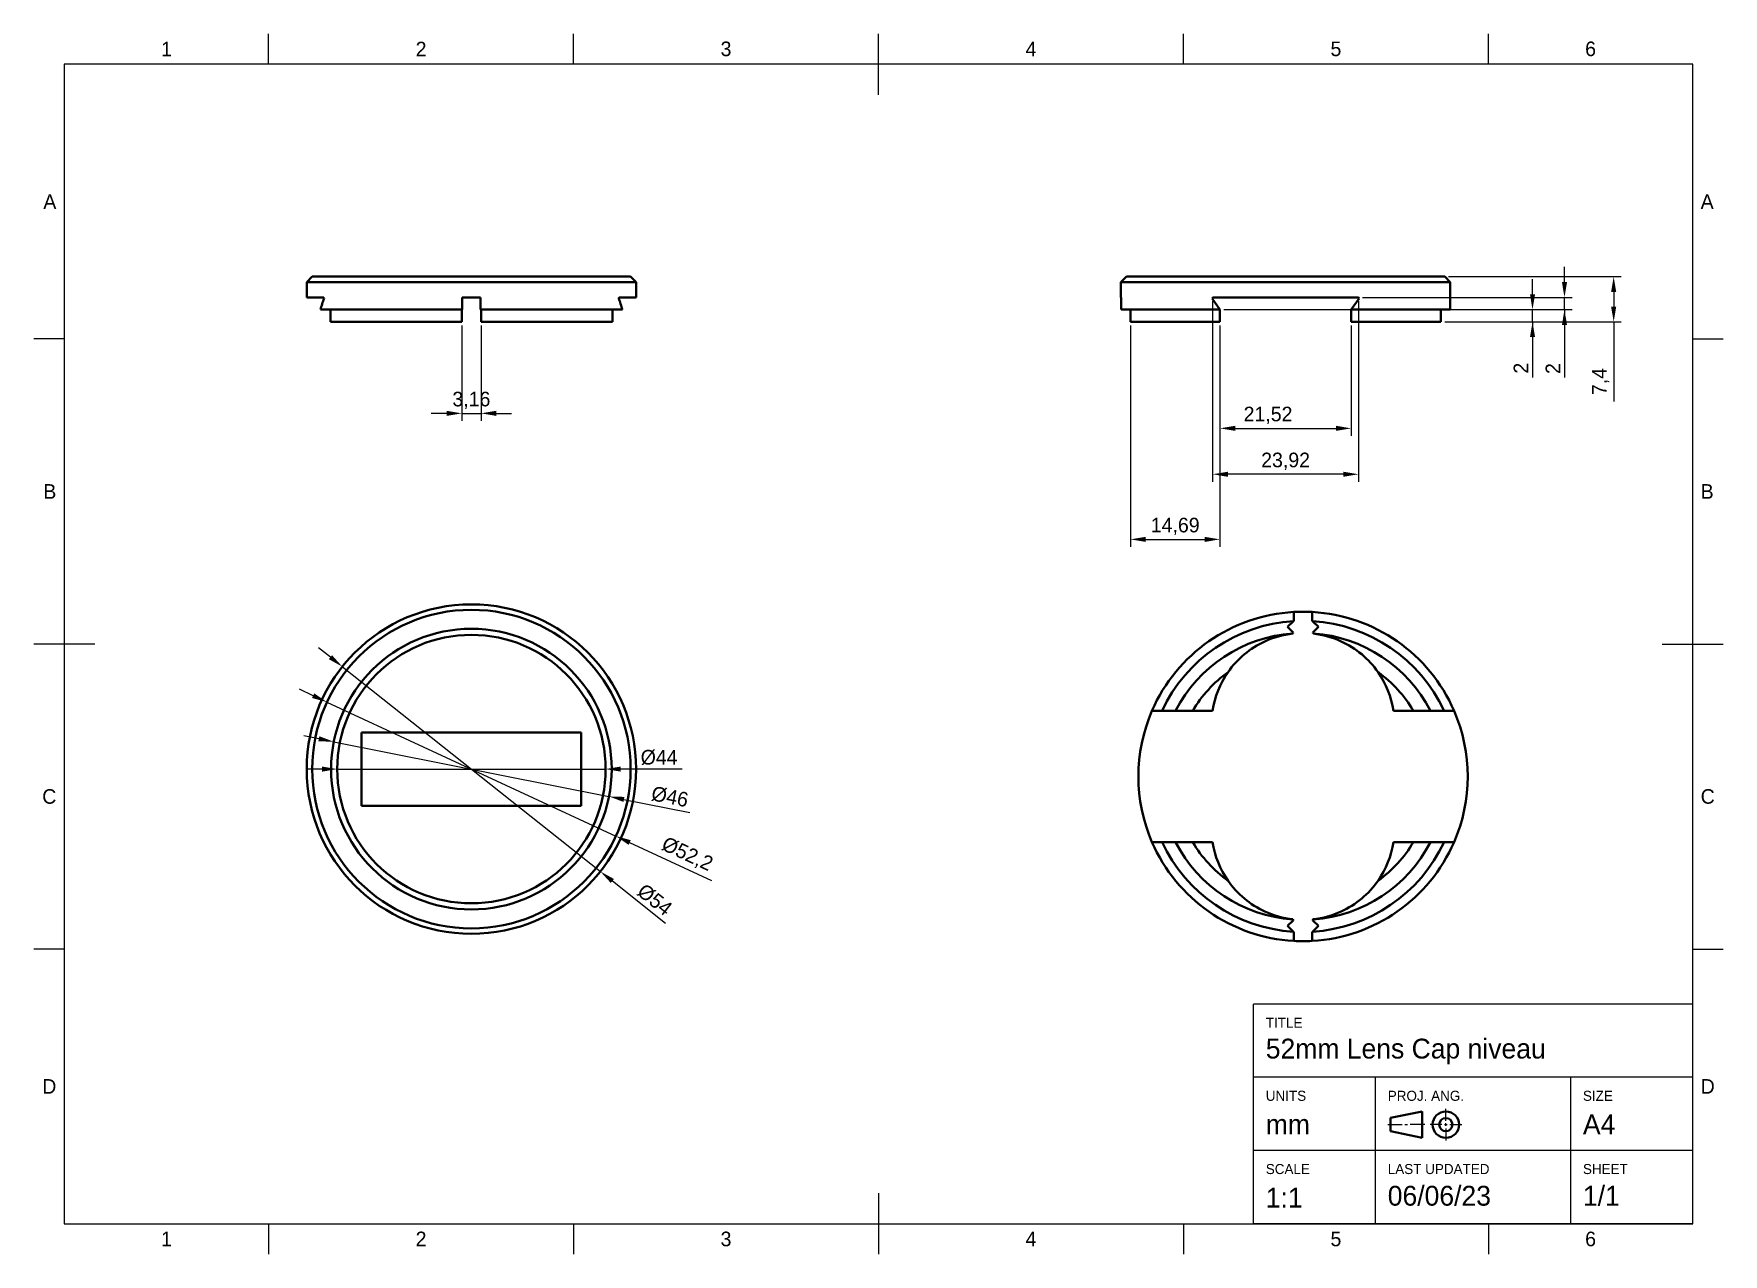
# Model space of a CAD drawing. Header units: millimetres. Extents: x 15 to 292, y 5 to 205.
import ezdxf

# ---------------------------------------------------------------- set-up
doc = ezdxf.new("R2010")
doc.units = ezdxf.units.MM
for name, color, linetype in [('Annotations', 7, 'Continuous'), ('Border', 7, 'Continuous'), ('Geometries', 7, 'Continuous')]:
    doc.layers.add(name, color=color, linetype=linetype)
doc.styles.add('Shapr0', font='txt', dxfattribs={"height": 2.3925})
doc.styles.add('Shapr1', font='txt', dxfattribs={"height": 2.3925})
doc.styles.add('Shapr2', font='txt', dxfattribs={"height": 2.3925})
doc.styles.add('Shapr3', font='txt', dxfattribs={"height": 2.3925})
doc.styles.add('Shapr4', font='txt', dxfattribs={"height": 2.3925})
doc.dimstyles.new('ISO-25', dxfattribs={"dimtxt": 2.5, "dimasz": 2.5, "dimexe": 1.25, "dimexo": 0.625, "dimtad": 1, "dimtxsty": 'Standard', "dimcen": 2.5, "dimadec": 0, "dimazin": 0, "dimtfac": 1, "dimtmove": 0, "dimatfit": 3, "dimfxl": 1, "dimarcsym": 0})

# ---------------------------------------------------------------- blocks, each defined once
blk = doc.blocks.new('*D2')
at = {"layer": 'Annotations', "color": 0, "linetype": 'Continuous', "lineweight": 15}
for p, q in [((62.25, 84.5), (59.75, 84.5)), ((64.75, 84.5), (108.75, 84.5)), ((121.3, 84.5), (111.25, 84.5))]:
    blk.add_line(p, q, dxfattribs=at)
at = {"layer": 'Annotations', "color": 0}
for points in [[(62.25, 84.08), (62.25, 84.92), (64.75, 84.5)], [(111.25, 84.92), (111.25, 84.08), (108.75, 84.5)]]:
    blk.add_solid(points, dxfattribs=at)
at = {"layer": 'Defpoints', "color": 0}
for p in [(64.75, 84.5), (108.75, 84.5)]:
    blk.add_point(p, dxfattribs=at)
at = {"layer": 'Annotations', "color": 0, "lineweight": 15, "insert": (117.53, 86.4), "char_height": 2.393, "attachment_point": 5, "style": 'Shapr4'}
blk.add_mtext('\\A1;%%c44', dxfattribs=at)
blk = doc.blocks.new('*D3')
at = {"layer": 'Annotations', "color": 0, "linetype": 'Continuous', "lineweight": 15}
for p, q in [((61.74, 89.47), (59.29, 89.96)), ((64.19, 88.98), (109.31, 80.02)), ((111.76, 79.53), (122.58, 77.38))]:
    blk.add_line(p, q, dxfattribs=at)
at = {"layer": 'Annotations', "color": 0}
for points in [[(61.66, 89.06), (61.82, 89.88), (64.19, 88.98)], [(111.84, 79.94), (111.68, 79.12), (109.31, 80.02)]]:
    blk.add_solid(points, dxfattribs=at)
at = {"layer": 'Defpoints', "color": 0}
for p in [(64.19, 88.98), (109.31, 80.02)]:
    blk.add_point(p, dxfattribs=at)
at = {"layer": 'Annotations', "color": 0, "lineweight": 15, "insert": (119.3, 79.96), "char_height": 2.393, "attachment_point": 5, "rotation": 348.7618, "style": 'Shapr4'}
blk.add_mtext('\\A1;%%c46', dxfattribs=at)
blk = doc.blocks.new('*D4')
at = {"layer": 'Annotations', "color": 0, "linetype": 'Continuous', "lineweight": 15}
for p, q in [((60.8, 96.53), (58.54, 97.58)), ((63.07, 95.48), (110.43, 73.52)), ((112.7, 72.47), (126.13, 66.24))]:
    blk.add_line(p, q, dxfattribs=at)
at = {"layer": 'Annotations', "color": 0}
for points in [[(60.63, 96.15), (60.98, 96.91), (63.07, 95.48)], [(112.87, 72.85), (112.52, 72.09), (110.43, 73.52)]]:
    blk.add_solid(points, dxfattribs=at)
at = {"layer": 'Defpoints', "color": 0}
for p in [(63.07, 95.48), (110.43, 73.52)]:
    blk.add_point(p, dxfattribs=at)
at = {"layer": 'Annotations', "color": 0, "lineweight": 15, "insert": (122.1, 70.45), "char_height": 2.3925, "attachment_point": 5, "rotation": 335.1253, "style": 'Shapr4'}
blk.add_mtext('\\A1;%%c52,2', dxfattribs=at)
blk = doc.blocks.new('*D5')
at = {"layer": 'Annotations', "color": 0, "linetype": 'Continuous', "lineweight": 15}
for p, q in [((63.64, 102.83), (61.68, 104.39)), ((65.6, 101.28), (107.9, 67.72)), ((109.86, 66.17), (118.58, 59.24))]:
    blk.add_line(p, q, dxfattribs=at)
at = {"layer": 'Annotations', "color": 0}
for points in [[(63.38, 102.51), (63.9, 103.16), (65.6, 101.28)], [(110.12, 66.49), (109.6, 65.84), (107.9, 67.72)]]:
    blk.add_solid(points, dxfattribs=at)
at = {"layer": 'Defpoints', "color": 0}
for p in [(65.6, 101.28), (107.9, 67.72)]:
    blk.add_point(p, dxfattribs=at)
at = {"layer": 'Annotations', "color": 0, "lineweight": 15, "insert": (116.81, 63.08), "char_height": 2.393, "attachment_point": 5, "rotation": 321.5736, "style": 'Shapr4'}
blk.add_mtext('\\A1;%%c54', dxfattribs=at)
blk = doc.blocks.new('*D6')
at = {"layer": 'Annotations', "color": 0, "linetype": 'Continuous', "lineweight": 15}
for p, q in [((209.49, 157.18), (209.49, 139.09)), ((231.01, 157.18), (231.01, 139.09)), ((211.99, 140.34), (228.51, 140.34))]:
    blk.add_line(p, q, dxfattribs=at)
at = {"layer": 'Annotations', "color": 0}
for points in [[(211.99, 140.76), (211.99, 139.93), (209.49, 140.34)], [(228.51, 139.93), (228.51, 140.76), (231.01, 140.34)]]:
    blk.add_solid(points, dxfattribs=at)
at = {"layer": 'Defpoints', "color": 0}
for p in [(209.49, 157.8), (231.01, 157.8), (231.01, 140.34)]:
    blk.add_point(p, dxfattribs=at)
at = {"layer": 'Annotations', "color": 0, "lineweight": 15, "insert": (217.37, 142.47), "char_height": 2.393, "attachment_point": 5, "style": 'Shapr3'}
blk.add_mtext('\\A1;21,52', dxfattribs=at)
blk = doc.blocks.new('*D7')
at = {"layer": 'Annotations', "color": 0, "linetype": 'Continuous', "lineweight": 15}
for p, q in [((208.29, 161.18), (208.29, 131.57)), ((232.21, 161.18), (232.21, 131.57)), ((229.71, 132.82), (210.79, 132.82))]:
    blk.add_line(p, q, dxfattribs=at)
at = {"layer": 'Annotations', "color": 0}
for points in [[(210.79, 133.23), (210.79, 132.4), (208.29, 132.82)], [(229.71, 132.4), (229.71, 133.23), (232.21, 132.82)]]:
    blk.add_solid(points, dxfattribs=at)
at = {"layer": 'Defpoints', "color": 0}
for p in [(208.29, 161.8), (232.21, 161.8), (208.29, 132.82)]:
    blk.add_point(p, dxfattribs=at)
at = {"layer": 'Annotations', "color": 0, "lineweight": 15, "insert": (220.25, 134.94), "char_height": 2.393, "attachment_point": 5, "style": 'Shapr3'}
blk.add_mtext('\\A1;23,92', dxfattribs=at)
blk = doc.blocks.new('*D8')
at = {"layer": 'Annotations', "color": 0, "linetype": 'Continuous', "lineweight": 15}
for p, q in [((260.73, 162.3), (260.73, 164.8)), ((246.33, 159.8), (261.98, 159.8)), ((260.73, 157.8), (260.73, 159.8)), ((246.33, 157.8), (261.98, 157.8)), ((260.73, 157.8), (260.73, 148.7)), ((260.73, 155.3), (260.73, 152.8))]:
    blk.add_line(p, q, dxfattribs=at)
at = {"layer": 'Annotations', "color": 0}
for points in [[(260.32, 162.3), (261.15, 162.3), (260.73, 159.8)], [(261.15, 155.3), (260.32, 155.3), (260.73, 157.8)]]:
    blk.add_solid(points, dxfattribs=at)
at = {"layer": 'Defpoints', "color": 0}
for p in [(245.7, 159.8), (260.73, 159.8), (245.7, 157.8)]:
    blk.add_point(p, dxfattribs=at)
at = {"layer": 'Annotations', "color": 0, "lineweight": 15, "insert": (258.84, 150.2), "char_height": 2.393, "attachment_point": 5, "rotation": 90, "style": 'Shapr3'}
blk.add_mtext('\\A1;2', dxfattribs=at)
blk = doc.blocks.new('*D9')
at = {"layer": 'Annotations', "color": 0, "linetype": 'Continuous', "lineweight": 15}
for p, q in [((265.97, 164.3), (265.97, 166.8)), ((232.83, 161.8), (267.22, 161.8)), ((265.97, 159.8), (265.97, 161.8)), ((210.12, 159.8), (267.22, 159.8)), ((265.97, 159.8), (265.97, 148.65)), ((265.97, 157.3), (265.97, 154.8))]:
    blk.add_line(p, q, dxfattribs=at)
at = {"layer": 'Annotations', "color": 0}
for points in [[(265.56, 164.3), (266.39, 164.3), (265.97, 161.8)], [(266.39, 157.3), (265.56, 157.3), (265.97, 159.8)]]:
    blk.add_solid(points, dxfattribs=at)
at = {"layer": 'Defpoints', "color": 0}
for p in [(232.21, 161.8), (265.97, 161.8), (209.49, 159.8)]:
    blk.add_point(p, dxfattribs=at)
at = {"layer": 'Annotations', "color": 0, "lineweight": 15, "insert": (264.08, 150.14), "char_height": 2.393, "attachment_point": 5, "rotation": 90, "style": 'Shapr3'}
blk.add_mtext('\\A1;2', dxfattribs=at)
blk = doc.blocks.new('*D10')
at = {"layer": 'Annotations', "color": 0, "linetype": 'Continuous', "lineweight": 15}
for p, q in [((246.97, 165.2), (275.29, 165.2)), ((274.04, 162.7), (274.04, 160.3)), ((246.33, 157.8), (275.29, 157.8)), ((274.04, 157.8), (274.04, 144.75))]:
    blk.add_line(p, q, dxfattribs=at)
at = {"layer": 'Annotations', "color": 0}
for points in [[(274.46, 162.7), (273.62, 162.7), (274.04, 165.2)], [(273.62, 160.3), (274.46, 160.3), (274.04, 157.8)]]:
    blk.add_solid(points, dxfattribs=at)
at = {"layer": 'Defpoints', "color": 0}
for p in [(246.35, 165.2), (245.7, 157.8), (274.04, 157.8)]:
    blk.add_point(p, dxfattribs=at)
at = {"layer": 'Annotations', "color": 0, "lineweight": 15, "insert": (271.92, 148.01), "char_height": 2.393, "attachment_point": 5, "rotation": 90, "style": 'Shapr3'}
blk.add_mtext('\\A1;7,4', dxfattribs=at)
blk = doc.blocks.new('*D11')
at = {"layer": 'Annotations', "color": 0, "linetype": 'Continuous', "lineweight": 15}
for p, q in [((194.8, 157.18), (194.8, 120.9)), ((209.49, 157.18), (209.49, 120.9)), ((197.3, 122.15), (206.99, 122.15))]:
    blk.add_line(p, q, dxfattribs=at)
at = {"layer": 'Annotations', "color": 0}
for points in [[(197.3, 122.56), (197.3, 121.73), (194.8, 122.15)], [(206.99, 121.73), (206.99, 122.56), (209.49, 122.15)]]:
    blk.add_solid(points, dxfattribs=at)
at = {"layer": 'Defpoints', "color": 0}
for p in [(194.8, 157.8), (209.49, 157.8), (209.49, 122.15)]:
    blk.add_point(p, dxfattribs=at)
at = {"layer": 'Annotations', "color": 0, "lineweight": 15, "insert": (202.15, 124.27), "char_height": 2.393, "attachment_point": 5, "style": 'Shapr3'}
blk.add_mtext('\\A1;14,69', dxfattribs=at)
blk = doc.blocks.new('*D12')
at = {"layer": 'Annotations', "color": 0, "linetype": 'Continuous', "lineweight": 15}
for p, q in [((85.17, 157.18), (85.17, 141.55)), ((88.33, 157.18), (88.33, 141.55)), ((82.67, 142.8), (80.17, 142.8)), ((85.17, 142.8), (88.33, 142.8)), ((90.83, 142.8), (93.33, 142.8))]:
    blk.add_line(p, q, dxfattribs=at)
at = {"layer": 'Annotations', "color": 0}
for points in [[(82.67, 142.38), (82.67, 143.22), (85.17, 142.8)], [(90.83, 143.22), (90.83, 142.38), (88.33, 142.8)]]:
    blk.add_solid(points, dxfattribs=at)
at = {"layer": 'Defpoints', "color": 0}
for p in [(85.17, 157.8), (88.33, 157.8), (88.33, 142.8)]:
    blk.add_point(p, dxfattribs=at)
at = {"layer": 'Annotations', "color": 0, "lineweight": 15, "insert": (86.75, 144.92), "char_height": 2.393, "attachment_point": 5, "style": 'Shapr2'}
blk.add_mtext('\\A1;3,16', dxfattribs=at)
blk = doc.blocks.new('*U13')
at = {"layer": 'Border', "linetype": 'Continuous', "lineweight": 15}
for p, q in [((287, 46), (215, 46)), ((215, 10), (215, 46)), ((287, 10), (287, 46)), ((287, 34), (215, 34)), ((235, 10), (235, 34)), ((267, 10), (267, 34)), ((246.53, 26.88), (246.53, 28.83)), ((237, 26.23), (239.38, 26.23)), ((239.82, 26.23), (240.25, 26.23)), ((243.07, 26.23), (240.68, 26.23)), ((245.88, 26.23), (243.93, 26.23)), ((246.32, 26.23), (246.75, 26.23)), ((246.53, 26.02), (246.53, 26.45)), ((246.53, 25.58), (246.53, 23.63)), ((247.18, 26.23), (249.13, 26.23)), ((287, 22), (215, 22)), ((287, 10), (215, 10))]:
    blk.add_line(p, q, dxfattribs=at)
at = {"layer": 'Border', "linetype": 'Continuous', "lineweight": 40}
for p, q in [((237.43, 27.32), (242.63, 28.4)), ((242.63, 28.4), (242.63, 24.07)), ((237.43, 27.32), (237.43, 25.15)), ((237.43, 25.15), (242.63, 24.07))]:
    blk.add_line(p, q, dxfattribs=at)
for radius in [2.17, 1.08]:
    blk.add_circle((246.53, 26.23), radius, dxfattribs=at)

msp = doc.modelspace()

# ---------------------------------------------------------------- linework, layer by layer
at = {"layer": 'Border', "linetype": 'Continuous', "lineweight": 15}
for p, q in [((53.5, 200), (53.5, 205)), ((103.5, 200), (103.5, 205)), ((153.5, 195), (153.5, 205)), ((203.5, 200), (203.5, 205)), ((253.5, 200), (253.5, 205)), ((287, 200), (20, 200)), ((20, 200), (20, 10)), ((287, 10), (287, 200)), ((20, 155), (15, 155)), ((287, 155), (292, 155)), ((25, 105), (15, 105)), ((282, 105), (292, 105)), ((20, 55), (15, 55)), ((287, 55), (292, 55)), ((153.5, 15), (153.5, 5)), ((20, 10), (287, 10)), ((53.5, 10), (53.5, 5)), ((103.5, 10), (103.5, 5)), ((203.5, 10), (203.5, 5)), ((253.5, 10), (253.5, 5))]:
    msp.add_line(p, q, dxfattribs=at)
at = {"layer": 'Geometries', "linetype": 'Continuous', "lineweight": 40}
for p, q in [((59.75, 164.3), (60.65, 165.2)), ((59.75, 161.8), (59.75, 164.3)), ((59.75, 164.3), (113.75, 164.3)), ((112.85, 165.2), (60.65, 165.2)), ((113.75, 164.3), (112.85, 165.2)), ((113.75, 161.8), (113.75, 164.3)), ((193.25, 164.3), (194.15, 165.2)), ((193.25, 161.8), (193.25, 164.3)), ((193.25, 164.3), (247.25, 164.3)), ((246.35, 165.2), (194.15, 165.2)), ((247.25, 164.3), (246.35, 165.2)), ((247.25, 161.8), (247.25, 164.3)), ((62.542, 161.8), (59.75, 161.8)), ((88.266, 161.8), (85.234, 161.8)), ((85.234, 161.8), (85.234, 159.8)), ((88.266, 161.8), (88.266, 159.8)), ((110.958, 161.8), (113.75, 161.8)), ((193.25, 161.8), (193.293, 161.8)), ((193.293, 161.8), (193.293, 159.8)), ((208.292, 161.8), (208.207, 161.636)), ((208.207, 161.636), (209.492, 159.8)), ((232.208, 161.8), (208.292, 161.8)), ((232.293, 161.636), (231.008, 159.8)), ((232.208, 161.8), (232.293, 161.636)), ((247.207, 161.8), (247.207, 159.8)), ((247.25, 161.8), (247.207, 161.8)), ((61.986, 159.8), (63.63, 159.8)), ((63.63, 159.8), (63.63, 157.8)), ((63.63, 159.8), (85.171, 159.8)), ((85.171, 157.8), (85.171, 159.8)), ((85.171, 159.8), (85.234, 159.8)), ((88.266, 159.8), (88.329, 159.8)), ((88.329, 157.8), (88.329, 159.8)), ((88.329, 159.8), (109.87, 159.8)), ((109.87, 159.8), (109.87, 157.8)), ((109.87, 159.8), (111.514, 159.8)), ((194.799, 159.8), (193.293, 159.8)), ((194.799, 157.8), (194.799, 159.8)), ((209.492, 159.8), (194.799, 159.8)), ((209.492, 159.8), (209.492, 157.8)), ((209.492, 159.8), (209.492, 159.8)), ((231.008, 159.8), (231.008, 157.8)), ((231.008, 159.8), (245.701, 159.8)), ((231.008, 159.8), (231.008, 159.8)), ((245.701, 157.8), (245.701, 159.8)), ((245.701, 159.8), (247.207, 159.8)), ((85.171, 157.8), (63.63, 157.8)), ((109.87, 157.8), (88.329, 157.8)), ((194.799, 157.8), (209.492, 157.8)), ((245.701, 157.8), (231.008, 157.8)), ((220.577, 107.796), (221.528, 108.748)), ((221.528, 108.748), (221.59, 108.81)), ((221.59, 108.81), (221.59, 110.254)), ((224.623, 108.81), (224.623, 110.254)), ((224.623, 108.81), (224.685, 108.748)), ((225.636, 107.796), (224.685, 108.748)), ((220.577, 107.796), (221.481, 106.892)), ((221.423, 106.736), (221.41, 106.7)), ((221.423, 106.736), (221.481, 106.892)), ((221.448, 106.704), (221.505, 106.868)), ((221.481, 106.892), (221.505, 106.868)), ((224.732, 106.892), (224.708, 106.868)), ((224.708, 106.868), (224.765, 106.704)), ((225.636, 107.796), (224.732, 106.892)), ((224.732, 106.892), (224.79, 106.736)), ((224.803, 106.7), (224.79, 106.736)), ((208.28, 94.054), (198.342, 94.054)), ((202.214, 94.054), (199.987, 94.054)), ((205.013, 94.054), (202.214, 94.054)), ((237.933, 94.054), (247.871, 94.054)), ((243.999, 94.054), (241.2, 94.054)), ((243.999, 94.054), (246.226, 94.054)), ((68.75, 78.5), (68.75, 90.5)), ((68.75, 90.5), (104.75, 90.5)), ((104.75, 90.5), (104.75, 78.5)), ((104.75, 78.5), (68.75, 78.5)), ((208.28, 72.539), (198.342, 72.539)), ((202.214, 72.538), (199.987, 72.538)), ((202.214, 72.538), (205.013, 72.538)), ((237.933, 72.539), (247.871, 72.539)), ((241.2, 72.538), (243.999, 72.538)), ((243.999, 72.538), (246.226, 72.538)), ((220.577, 58.796), (221.481, 59.701)), ((220.577, 58.796), (221.528, 57.845)), ((221.41, 59.893), (221.423, 59.857)), ((221.423, 59.857), (221.481, 59.701)), ((221.448, 59.888), (221.505, 59.725)), ((221.481, 59.701), (221.505, 59.725)), ((225.636, 58.796), (224.685, 57.845)), ((224.708, 59.725), (224.765, 59.888)), ((224.732, 59.701), (224.708, 59.725)), ((224.732, 59.701), (224.79, 59.857)), ((225.636, 58.796), (224.732, 59.701)), ((224.79, 59.857), (224.803, 59.893)), ((221.528, 57.845), (221.59, 57.783)), ((221.59, 57.783), (221.59, 56.339)), ((224.623, 57.783), (224.685, 57.845)), ((224.623, 57.783), (224.623, 56.339))]:
    msp.add_line(p, q, dxfattribs=at)
for radius in [27, 26.1, 23, 22]:
    msp.add_circle((86.75, 84.5), radius, dxfattribs=at)
for centre, radius, start, end in [((223.106, 83.296), 27, 93.21913, 156.52018), ((223.106, 83.296), 25.5, 93.54991, 155.04651), ((223.106, 83.296), 27, 86.78087, 93.21913), ((223.106, 83.296), 27, 23.47982, 86.78087), ((223.106, 83.296), 25.5, 24.95349, 86.45009), ((223.106, 83.296), 23.5, 94.1079, 152.75559), ((223.106, 91.799), 14.997, 114.65619, 145.10223), ((223.106, 91.799), 14.997, 96.49644, 114.65619), ((223.106, 91.799), 14.997, 96.35049, 96.49644), ((223.106, 91.799), 14.997, 83.50356, 83.64951), ((223.106, 83.296), 23.5, 27.24441, 85.8921), ((223.106, 91.799), 14.997, 65.34433, 83.50356), ((223.106, 91.799), 14.997, 34.89777, 65.34433), ((223.106, 83.296), 21.051, 125.75547, 149.26577), ((223.106, 91.799), 14.997, 145.10223, 171.353), ((223.106, 83.296), 21.051, 30.73423, 54.24453), ((223.106, 91.799), 14.997, 8.647, 34.89777), ((223.106, 83.296), 27, 156.52018, 203.47982), ((223.106, 83.296), 27, 336.52018, 23.47982), ((223.106, 83.296), 27, 203.47982, 266.78087), ((223.106, 83.296), 25.5, 204.95349, 266.45009), ((223.106, 83.296), 23.5, 207.24441, 265.8921), ((223.106, 83.296), 21.051, 210.73423, 234.24453), ((223.106, 74.794), 14.997, 188.647, 214.89777), ((223.106, 83.296), 27, 273.21913, 336.52018), ((223.106, 83.296), 25.5, 273.54991, 335.04651), ((223.106, 83.296), 23.5, 274.1079, 332.75559), ((223.106, 74.794), 14.997, 325.10223, 351.353), ((223.106, 83.296), 21.051, 305.75547, 329.26577), ((223.106, 74.794), 14.997, 214.89777, 245.34577), ((223.106, 74.794), 14.997, 294.65637, 325.10223), ((223.106, 74.794), 14.997, 245.34577, 263.50356), ((223.106, 74.794), 14.997, 276.49644, 294.65637), ((223.106, 74.794), 14.997, 263.50356, 263.64951), ((223.106, 74.794), 14.997, 276.35049, 276.49644), ((223.106, 83.296), 27, 266.78087, 273.21913)]:
    msp.add_arc(centre, radius, start, end, dxfattribs=at)
for centre, major_axis, ratio, start_param, end_param in [((86.75, 144.439), (0, -38.554), 0.7003086, 4.2500401, 4.3025889), ((86.75, 184.773), (0, -51.871), 0.520524, 5.1712122, 5.1747379), ((86.75, 184.773), (0, -51.871), 0.520524, 1.1084474, 1.1119731), ((86.75, 144.439), (0, -38.554), 0.7003086, 1.9805965, 2.0331452)]:
    msp.add_ellipse(centre, major_axis=major_axis, ratio=ratio, start_param=start_param, end_param=end_param, dxfattribs=at)

# ---------------------------------------------------------------- block references
msp.add_blockref('*U13', (0, 0))

# ---------------------------------------------------------------- texts
at = {"layer": 'Border', "linetype": 'Continuous', "lineweight": 15, "char_height": 2.393, "width": 2.3925, "style": 'Shapr0'}
for s, insert, attachment_point in [('1', (36.75, 201.304), 8), ('2', (78.5, 201.304), 8), ('3', (128.5, 201.304), 8), ('4', (178.5, 201.304), 8), ('5', (228.5, 201.304), 8), ('6', (270.25, 201.304), 8), ('A', (18.696, 177.5), 6), ('A', (288.304, 177.5), 4), ('B', (18.696, 130), 6), ('B', (288.304, 130), 4), ('C', (18.696, 80), 6), ('C', (288.304, 80), 4), ('D', (18.696, 32.5), 6), ('D', (288.304, 32.5), 4), ('1', (36.75, 8.696), 2), ('2', (78.5, 8.696), 2), ('3', (128.5, 8.696), 2), ('4', (178.5, 8.696), 2), ('5', (228.5, 8.696), 2), ('6', (270.25, 8.696), 2)]:
    msp.add_mtext(s, dxfattribs=dict(at, insert=insert, attachment_point=attachment_point))
at = {"layer": 'Border', "linetype": 'Continuous', "lineweight": 15, "attachment_point": 1, "style": 'Shapr1'}
for s, insert, char_height in [('TITLE', (217, 43.75), 1.65), ('52mm Lens Cap niveau', (217, 40.32), 3.25), ('UNITS', (217, 31.783), 1.65), ('PROJ. ANG.', (237, 31.783), 1.65), ('SIZE', (269, 31.783), 1.65), ('A4', (269, 27.9), 3.25), ('mm', (217, 27.9), 3.25), ('SCALE', (217, 19.783), 1.65), ('LAST UPDATED', (237, 19.783), 1.65), ('SHEET', (269, 19.783), 1.65), ('1:1', (217, 15.9), 3.25), ('06/06/23', (237, 16.204), 3.25), ('1/1', (269, 16.204), 3.25)]:
    msp.add_mtext(s, dxfattribs=dict(at, insert=insert, char_height=char_height))

# ---------------------------------------------------------------- dimensions: what is measured, and where the dimension line sits
at = {"layer": 'Annotations', "linetype": 'Continuous', "lineweight": 15}
for base, p1, p2, angle, picture, middle in [((265.975, 161.8), (209.492, 159.8), (232.208, 161.8), 270, '*D9', (265.975, 150.144)), ((274.042, 157.8), (246.35, 165.2), (245.701, 157.8), 270, '*D10', (274.042, 148.014)), ((260.732, 159.8), (245.701, 157.8), (245.701, 159.8), 90, '*D8', (260.732, 150.196))]:
    dim = msp.add_linear_dim(base=base, p1=p1, p2=p2, angle=angle, dimstyle='ISO-25', override={"dimscale": 1, "dimgap": 0.7, "dimdec": 2, "dimlfac": 1, "dimrnd": 0.01, "dimzin": 8, "dimdsep": 44, "dimtxsty": 'Shapr3', "dimse1": 0, "dimse2": 0, "dimadec": 2, "dimtol": 0, "dimlim": 0, "dimtp": 0, "dimtm": 0, "dimtfac": 0.6, "dimtdec": 8, "dimfrac": 2, "dimtolj": 1, "dimlwd": 15, "dimlwe": 15}, dxfattribs=at)
    dim.commit()
    dim.dimension.update_dxf_attribs({"geometry": picture, "text_midpoint": middle, "dimtype": 160})
for base, p1, p2, override, picture, middle in [((208.292, 132.817), (232.208, 161.8), (208.292, 161.8), {"dimscale": 1, "dimgap": 0.7, "dimdec": 2, "dimlfac": 1, "dimrnd": 0.01, "dimzin": 8, "dimdsep": 44, "dimtxsty": 'Shapr3', "dimse1": 0, "dimse2": 0, "dimadec": 2, "dimtol": 0, "dimlim": 0, "dimtp": 0, "dimtm": 0, "dimtfac": 0.6, "dimtdec": 8, "dimfrac": 2, "dimtolj": 1, "dimlwd": 15, "dimlwe": 15}, '*D7', (220.25, 132.817)), ((88.329, 142.8), (85.171, 157.8), (88.329, 157.8), {"dimscale": 1, "dimgap": 0.7, "dimdec": 2, "dimlfac": 1, "dimrnd": 0.01, "dimzin": 8, "dimdsep": 44, "dimtxsty": 'Shapr2', "dimse1": 0, "dimse2": 0, "dimadec": 2, "dimtol": 0, "dimlim": 0, "dimtp": 0, "dimtm": 0, "dimtfac": 0.6, "dimtdec": 8, "dimfrac": 2, "dimtolj": 1, "dimlwd": 15, "dimlwe": 15}, '*D12', (86.75, 142.8)), ((209.492, 122.145), (194.799, 157.8), (209.492, 157.8), {"dimscale": 1, "dimgap": 0.7, "dimdec": 2, "dimlfac": 1, "dimrnd": 0.01, "dimzin": 8, "dimdsep": 44, "dimtxsty": 'Shapr3', "dimse1": 0, "dimse2": 0, "dimadec": 2, "dimtol": 0, "dimlim": 0, "dimtp": 0, "dimtm": 0, "dimtfac": 0.6, "dimtdec": 8, "dimfrac": 2, "dimtolj": 1, "dimlwd": 15, "dimlwe": 15}, '*D11', (202.145, 122.145)), ((231.008, 140.345), (209.492, 157.8), (231.008, 157.8), {"dimscale": 1, "dimgap": 0.7, "dimdec": 2, "dimlfac": 1, "dimrnd": 0.01, "dimzin": 8, "dimdsep": 44, "dimtxsty": 'Shapr3', "dimse1": 0, "dimse2": 0, "dimadec": 2, "dimtol": 0, "dimlim": 0, "dimtp": 0, "dimtm": 0, "dimtfac": 0.6, "dimtdec": 8, "dimfrac": 2, "dimtolj": 1, "dimlwd": 15, "dimlwe": 15}, '*D6', (217.372, 140.345))]:
    dim = msp.add_linear_dim(base=base, p1=p1, p2=p2, dimstyle='ISO-25', override=override, dxfattribs=at)
    dim.commit()
    dim.dimension.update_dxf_attribs({"geometry": picture, "text_midpoint": middle, "dimtype": 160})
for p1, p2, picture, middle in [((65.598, 101.281), (107.902, 67.719), '*D5', (115.627, 61.591)), ((63.071, 95.479), (110.429, 73.521), '*D4', (121.209, 68.523)), ((64.191, 88.982), (109.309, 80.018), '*D3', (118.935, 78.105))]:
    dim = msp.add_diameter_dim_2p(p1=p1, p2=p2, dimstyle='ISO-25', override={"dimscale": 1, "dimgap": 0.7, "dimdec": 2, "dimlfac": 1, "dimrnd": 0.01, "dimzin": 8, "dimdsep": 44, "dimtxsty": 'Shapr4', "dimcen": 2.5, "dimadec": 2, "dimtol": 0, "dimlim": 0, "dimtp": 0, "dimtm": 0, "dimtfac": 0.6, "dimtdec": 8, "dimtofl": 1, "dimfrac": 2, "dimtolj": 1, "dimlwd": 15, "dimlwe": 15}, dxfattribs=at)
    dim.commit()
    dim.dimension.update_dxf_attribs({"geometry": picture, "text_midpoint": middle, "dimtype": 163})
dim = msp.add_diameter_dim_2p(p1=(64.75, 84.5), p2=(108.75, 84.5), dimstyle='ISO-25', override={"dimscale": 1, "dimgap": 0.7, "dimdec": 2, "dimlfac": 1, "dimrnd": 0.01, "dimzin": 8, "dimdsep": 44, "dimtxsty": 'Shapr4', "dimcen": 2.5, "dimadec": 2, "dimtol": 0, "dimlim": 0, "dimtp": 0, "dimtm": 0, "dimtfac": 0.6, "dimtdec": 8, "dimtofl": 1, "dimfrac": 2, "dimtolj": 1, "dimlwd": 15, "dimlwe": 15}, dxfattribs=at)
dim.commit()
dim.dimension.update_dxf_attribs({"geometry": '*D2', "text_midpoint": (117.526, 86.396)})

doc.saveas('drawing.dxf')
